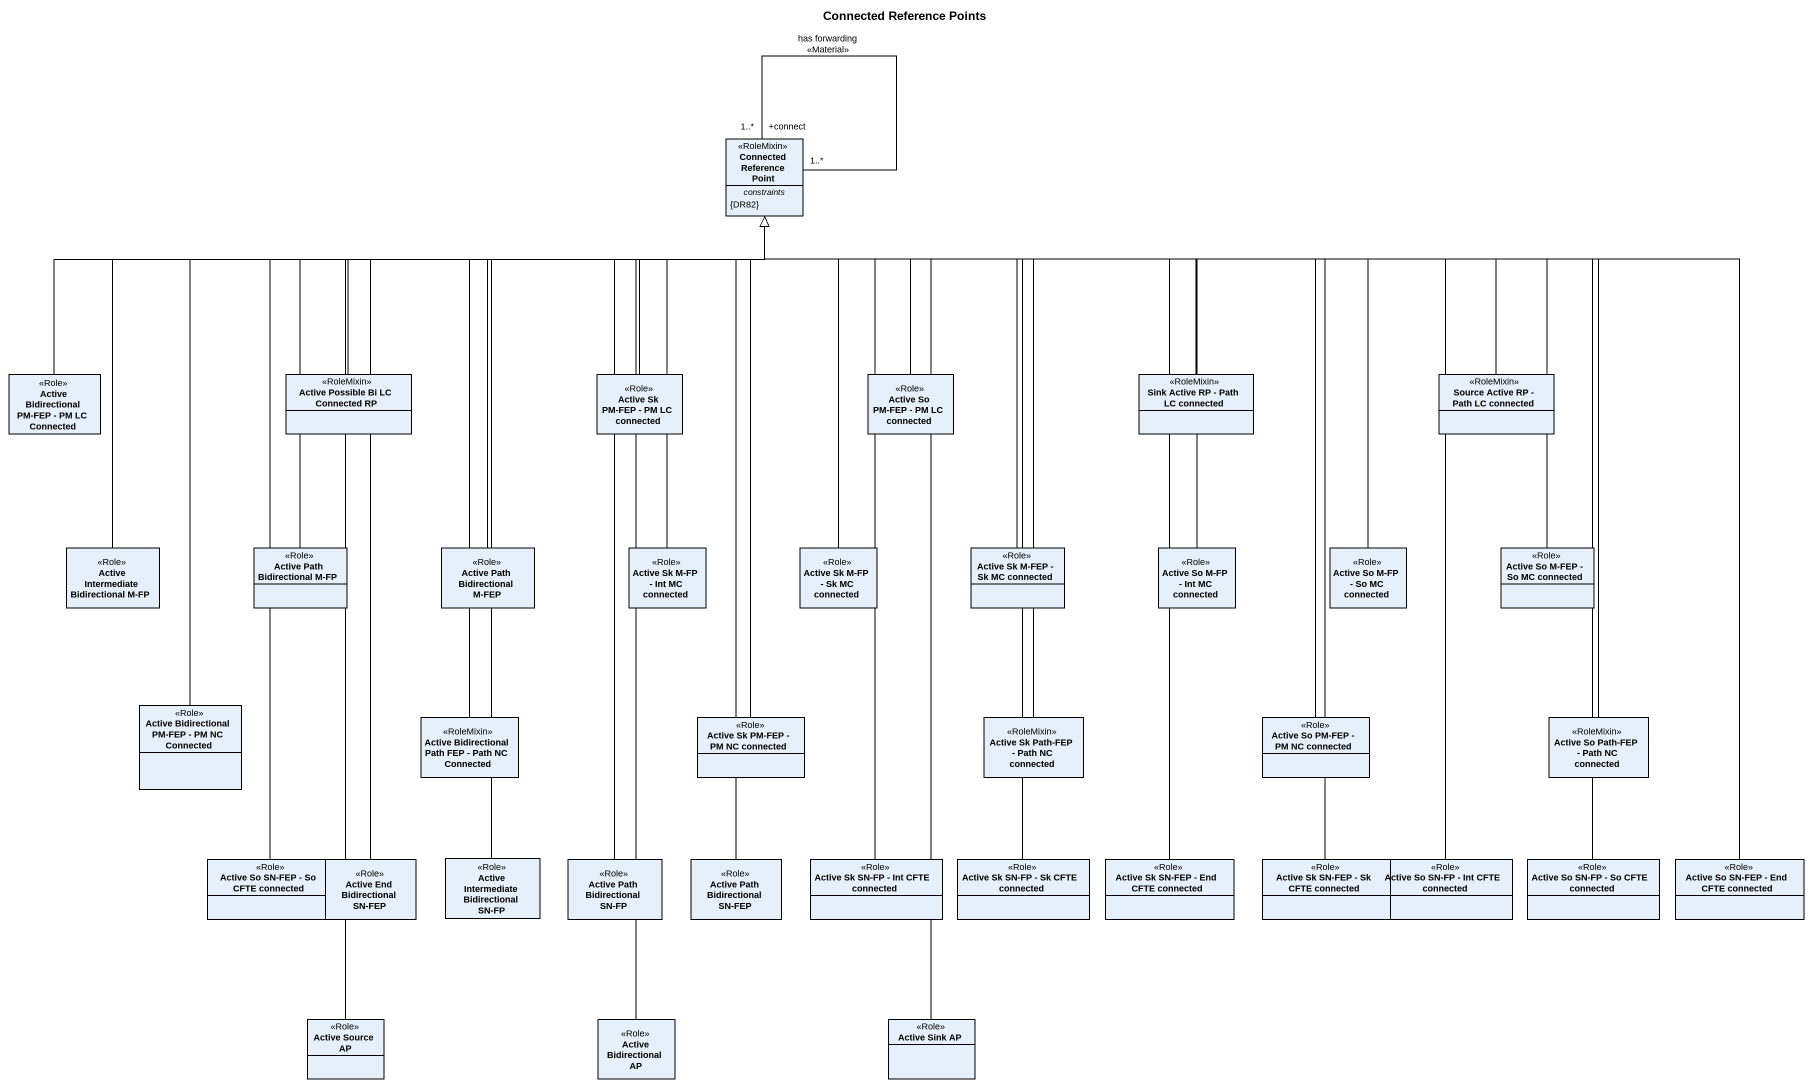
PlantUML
@startuml
title Connected Reference Points
hide circle
hide empty members
class "Connected Reference Point" as Connected_Reference_Point <<RoleMixin>> {
  -- constraints --
  {DR82}
}
class "Active Bidirectional PM-FEP - PM LC Connected" as Active_Bidirectional_PM_FEP <<Role>>
class "Active Possible Bi LC Connected RP" as Active_Possible_Bi_LC <<RoleMixin>>
class "Active Sk PM-FEP - PM LC connected" as Active_Sk_PM_FEP_PM_LC <<Role>>
class "Active So PM-FEP - PM LC connected" as Active_So_PM_FEP_PM_LC <<Role>>
class "Sink Active RP - Path LC connected" as Sink_Active_RP_Path_LC <<RoleMixin>>
class "Source Active RP - Path LC connected" as Source_Active_RP_Path_LC <<RoleMixin>>
class "Active Intermediate Bidirectional M-FP" as Active_Intermediate <<Role>>
class "Active Path Bidirectional M-FP" as Active_Path_Bidirectional_M <<Role>>
class "Active Path Bidirectional M-FEP" as Active_Path_Bidirectional_M_2 <<Role>>
class "Active Sk M-FP - Int MC connected" as Active_Sk_M_FP_Int_MC <<Role>>
class "Active Sk M-FP - Sk MC connected" as Active_Sk_M_FP_Sk_MC <<Role>>
class "Active Sk M-FEP - Sk MC connected" as Active_Sk_M_FEP_Sk_MC <<Role>>
class "Active So M-FP - Int MC connected" as Active_So_M_FP_Int_MC <<Role>>
class "Active So M-FP - So MC connected" as Active_So_M_FP_So_MC <<Role>>
class "Active So M-FEP - So MC connected" as Active_So_M_FEP_So_MC <<Role>>
class "Active Bidirectional PM-FEP - PM NC Connected" as Active_Bidirectional_PM_FEP_2 <<Role>>
class "Active Bidirectional Path FEP - Path NC Connected" as Active_Bidirectional_Path <<RoleMixin>>
class "Active Sk PM-FEP - PM NC connected" as Active_Sk_PM_FEP_PM_NC <<Role>>
class "Active Sk Path-FEP - Path NC connected" as Active_Sk_Path_FEP_Path_NC <<RoleMixin>>
class "Active So PM-FEP - PM NC connected" as Active_So_PM_FEP_PM_NC <<Role>>
class "Active So Path-FEP - Path NC connected" as Active_So_Path_FEP_Path_NC <<RoleMixin>>
class "Active So SN-FEP - So CFTE connected" as Active_So_SN_FEP_So_CFTE <<Role>>
class "Active End Bidirectional SN-FEP" as Active_End_Bidirectional_SN <<Role>>
class "Active Intermediate Bidirectional SN-FP" as Active_Intermediate_2 <<Role>>
class "Active Path Bidirectional SN-FP" as Active_Path_Bidirectional <<Role>>
class "Active Path Bidirectional SN-FEP" as Active_Path_Bidirectional_2 <<Role>>
class "Active Sk SN-FP - Int CFTE connected" as Active_Sk_SN_FP_Int_CFTE <<Role>>
class "Active Sk SN-FP - Sk CFTE connected" as Active_Sk_SN_FP_Sk_CFTE <<Role>>
class "Active Sk SN-FEP - End CFTE connected" as Active_Sk_SN_FEP_End_CFTE <<Role>>
class "Active Sk SN-FEP - Sk CFTE connected" as Active_Sk_SN_FEP_Sk_CFTE <<Role>>
class "Active So SN-FP - Int CFTE connected" as Active_So_SN_FP_Int_CFTE <<Role>>
class "Active So SN-FP - So CFTE connected" as Active_So_SN_FP_So_CFTE <<Role>>
class "Active So SN-FEP - End CFTE connected" as Active_So_SN_FEP_End_CFTE <<Role>>
class "Active Source AP" as Active_Source_AP <<Role>>
class "Active Bidirectional AP" as Active_Bidirectional_AP <<Role>>
class "Active Sink AP" as Active_Sink_AP <<Role>>
Connected_Reference_Point "1..*" -- "+connect\n1..*" Connected_Reference_Point : has forwarding\n<<Material>>
Active_Bidirectional_PM_FEP -right-|> Connected_Reference_Point
Active_Possible_Bi_LC -right-|> Connected_Reference_Point
Active_Sk_PM_FEP_PM_LC -up-|> Connected_Reference_Point
Active_So_PM_FEP_PM_LC -up-|> Connected_Reference_Point
Sink_Active_RP_Path_LC -left-|> Connected_Reference_Point
Source_Active_RP_Path_LC -left-|> Connected_Reference_Point
Active_Intermediate -up-|> Connected_Reference_Point
Active_Path_Bidirectional_M -up-|> Connected_Reference_Point
Active_Path_Bidirectional_M_2 -up-|> Connected_Reference_Point
Active_Sk_M_FP_Int_MC -up-|> Connected_Reference_Point
Active_Sk_M_FP_Sk_MC -up-|> Connected_Reference_Point
Active_Sk_M_FEP_Sk_MC -up-|> Connected_Reference_Point
Active_So_M_FP_Int_MC -up-|> Connected_Reference_Point
Active_So_M_FP_So_MC -up-|> Connected_Reference_Point
Active_So_M_FEP_So_MC -left-|> Connected_Reference_Point
Active_Bidirectional_PM_FEP_2 -up-|> Connected_Reference_Point
Active_Bidirectional_Path -up-|> Connected_Reference_Point
Active_Sk_PM_FEP_PM_NC -up-|> Connected_Reference_Point
Active_Sk_Path_FEP_Path_NC -up-|> Connected_Reference_Point
Active_So_PM_FEP_PM_NC -up-|> Connected_Reference_Point
Active_So_Path_FEP_Path_NC -up-|> Connected_Reference_Point
Active_So_SN_FEP_So_CFTE -up-|> Connected_Reference_Point
Active_End_Bidirectional_SN -up-|> Connected_Reference_Point
Active_Intermediate_2 -up-|> Connected_Reference_Point
Active_Path_Bidirectional -up-|> Connected_Reference_Point
Active_Path_Bidirectional_2 -up-|> Connected_Reference_Point
Active_Sk_SN_FP_Int_CFTE -up-|> Connected_Reference_Point
Active_Sk_SN_FP_Sk_CFTE -up-|> Connected_Reference_Point
Active_Sk_SN_FEP_End_CFTE -up-|> Connected_Reference_Point
Active_Sk_SN_FEP_Sk_CFTE -up-|> Connected_Reference_Point
Active_So_SN_FP_Int_CFTE -up-|> Connected_Reference_Point
Active_So_SN_FP_So_CFTE -up-|> Connected_Reference_Point
Active_So_SN_FEP_End_CFTE -up-|> Connected_Reference_Point
Active_Source_AP -up-|> Connected_Reference_Point
Active_Bidirectional_AP -up-|> Connected_Reference_Point
Active_Sink_AP -up-|> Connected_Reference_Point
@enduml
